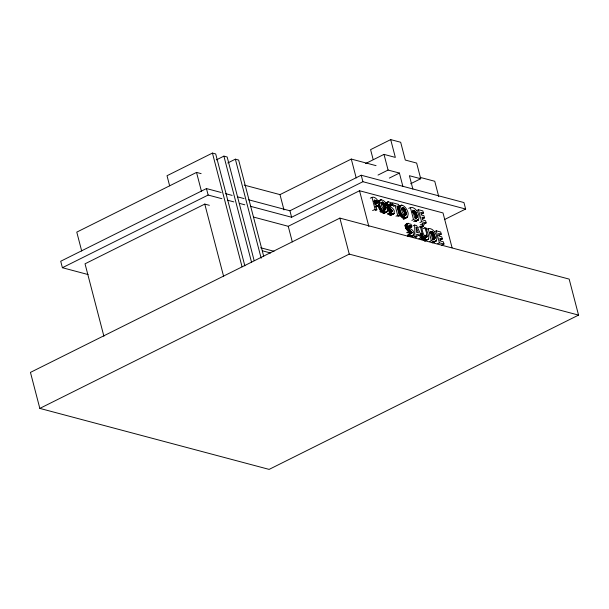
<?xml version="1.0" encoding="UTF-8"?>
<svg xmlns="http://www.w3.org/2000/svg" width="609" height="609" viewBox="0 0 609 609"><rect width="100%" height="100%" fill="white"/><g stroke="black" fill="none" stroke-linecap="round" stroke-linejoin="round"><path stroke-width="0.91" d="M417.157 216.713C417.096 214.01 415.719 210.623 412.681 210.219L414.668 217.832C416.503 219.583 418.68 215.167 415.483 217.55M434.986 237.83C434.925 235.12 433.547 231.74 430.517 231.336L432.497 238.949C434.331 240.692 436.508 236.277 433.311 238.659M418.558 227.385L420.233 226.548L421.961 227.012C422.083 237.297 430.829 243.242 424.831 227.774L423.156 228.611M388.938 210.105C400.303 217.04 377.846 197.895 391.572 202.797L392.226 205.302C388.572 201.48 388.405 207.045 392.135 207.935C397.898 212.549 390.674 218.228 388.938 210.105L387.263 210.942M406.804 232.509L408.479 231.679C419.898 238.659 397.365 219.438 411.113 224.371L411.768 226.868L410.093 227.705M399.809 207.92C401.514 200.551 409.332 210.988 408.053 215C406.31 222.285 398.568 211.894 399.809 207.92L398.134 208.75M385.763 208.773C386.593 206.641 382.635 199.295 381.303 203.596C381.462 205.705 382.132 207.958 383.716 209.443C385.185 211.262 387.225 207.273 384.096 209.61M406.165 214.201C406.987 212.069 403.029 204.723 401.704 209.024C401.864 211.133 402.534 213.386 404.117 214.863C405.579 216.69 407.627 212.701 404.49 215.038M376.91 203.261L376.156 200.894L374.253 199.881L375.228 203.627C376.864 204.594 377.816 202.196 375.235 204.091M392.386 211.483L390.704 212.358L392.371 211.567M380.412 199.919C377.633 203.87 381.523 212.929 386.822 212.001C389.516 207.661 384.576 196.966 378.745 200.749M408.479 231.679C410.215 239.794 417.439 234.115 411.684 229.502C407.969 228.588 408.083 223.039 411.768 226.868M420.4 226.837L422.075 226.008L422.753 223.67L424.252 224.066L423.285 226.327L420.781 227.576M375.167 210.645L376.842 209.808L375.761 205.675C382.368 207.022 376.727 195.527 371.992 197.346L370.318 198.184M420.233 226.548C421.976 230.514 421.413 237.746 426.528 239.596C432.268 240.197 425.318 229.38 426.551 228.23L424.831 227.774M411.844 220.405L413.519 219.567C423.872 223.998 417.728 205.781 410.39 207.562L408.715 208.4M429.672 241.514L431.347 240.677C441.7 245.115 435.557 226.891 428.218 228.672L426.544 229.509M244.848 265.851L215.7 153.948L212.434 153.08L167.018 175.727L169.645 185.814M216.332 159.908L223.899 156.132L227.165 157L254.159 260.644M201.115 173.634L196.524 172.408L76.78 232.12L81.697 251.022M227.796 162.953L235.363 159.177L238.629 160.053L263.712 256.359M221.136 192.474L206.459 188.569L60.717 261.238L62.4 267.716L88.084 274.552M62.4 267.716L208.141 195.047L221.904 198.709M209.367 205.309L204.776 204.091L85.032 263.804L103.903 336.252M244.224 185.098L279.995 194.614L351.286 159.063L376.05 165.656M410.664 183.743L420.72 178.734L416.64 163.067L405.305 160.053L400.676 142.262L390.696 139.606L370.584 149.639L373.134 159.421M365.56 163.577L383.997 154.382L395.332 157.396L390.696 139.606M248.647 199.79L289.922 210.775L361.221 175.225L463.944 202.553L465.634 209.032L444.357 219.636M250.337 206.268L291.612 217.253L362.903 181.703L465.634 209.032M378.022 175.065L388.078 170.048L399.413 173.063L402.884 186.407M253.39 217.025L288.247 226.297L359.538 190.746L443.009 212.944L452.084 247.802M389.357 178.079L399.413 173.063M339.875 218.106L30.45 372.396L39.829 408.395L269.125 469.394L578.55 315.104L569.171 279.105L339.875 218.106L349.254 254.105L578.55 315.104M373.865 201.16L375.54 200.323M374.002 201.252L375.677 200.414M374.132 201.351L375.806 200.521M374.253 201.465L375.928 200.635M374.375 201.587L376.042 200.757M374.482 201.724L376.156 200.894M374.588 201.868L376.255 201.039M374.68 202.028L376.354 201.191M374.771 202.196L376.446 201.358M374.862 202.371L376.529 201.533M374.938 202.561L376.613 201.724M377.511 201.495L381.006 199.729M375.03 202.827L376.705 201.99M379.681 200.551L381.348 199.714M378.159 201.351L379.833 200.513M375.114 203.109L376.788 202.279M377.999 201.678L379.673 200.841M375.182 203.398L376.857 202.569M377.877 202.051L379.552 201.214M375.213 203.596L376.887 202.767M375.235 203.779L376.91 202.942M377.808 202.394L379.476 201.556M375.243 203.946L376.918 203.109M375.19 204.342L376.895 203.391M375.083 204.525L376.811 203.604M380.678 202.934L382.345 202.097M380.884 202.972L382.559 202.142M381.059 203.025L382.734 202.196M381.196 203.086L382.871 202.257M381.371 203.178L383.038 202.34M381.538 203.284L383.213 202.454M381.706 203.414L383.381 202.576M375.228 206.801L378.638 205.096M381.873 203.558L383.541 202.728M375.525 206.832L377.199 206.002M375.844 206.824L378.364 205.56M382.033 203.726L383.708 202.888M376.126 206.771L378.197 205.72M378.151 206.002L379.826 205.164M382.193 203.908L383.868 203.071M382.353 204.114L384.028 203.277M382.543 204.38L384.21 203.543M378.364 206.74L380.031 205.911M385.984 202.949L388.443 201.731M382.726 204.67L384.393 203.84M385.87 203.094L387.545 202.257M385.779 203.254L387.453 202.424M382.871 204.928L384.545 204.099M385.71 203.444L387.377 202.607M385.657 203.65L387.324 202.82M378.6 207.448L380.275 206.618M383.038 205.256L384.705 204.426M385.619 203.886L387.294 203.048M372.609 210.607L375.114 209.351L376.842 209.808M385.611 204.038L387.278 203.2M385.604 204.198L387.278 203.36M383.221 205.667L384.896 204.83M385.619 204.426L387.286 203.589M378.836 208.042L380.511 207.205M385.649 204.7L387.324 203.87M383.419 206.162L385.086 205.332M385.703 205.035L387.377 204.205M379.087 208.605L380.762 207.768M383.601 206.702L385.269 205.865M379.361 209.146L381.036 208.316M386.015 206.131L387.689 205.294M388.519 204.814L390.194 203.985M383.807 207.418L385.474 206.588M388.748 204.89L390.415 204.053M388.984 204.989L390.658 204.152M379.658 209.671L381.333 208.834M389.242 205.111L390.909 204.281M383.906 207.836L385.581 206.999M388.664 205.69L391.176 204.434M379.978 210.174L381.653 209.336M383.974 208.164L385.649 207.326M389.768 205.454L391.442 204.616M384.058 208.651L385.725 207.814M390.042 205.659L391.709 204.822M380.32 210.653L381.995 209.816M390.186 205.781L391.861 204.951M386.768 207.593L388.443 206.756M384.096 209.032L385.763 208.202M390.323 205.903L391.99 205.073M380.556 210.95L382.231 210.12M386.905 207.783L388.58 206.953M384.104 209.336L385.779 208.499M390.552 206.139L392.965 204.974L395.134 205.553L397.685 215.358L399.413 215.814L396.862 206.017L399.047 206.596L398.469 204.396L392.394 202.774L392.965 204.974M379.902 211.582L382.414 210.333M387.05 207.973L388.725 207.136M384.066 209.861L385.733 209.024M387.294 208.27L388.968 207.433M381.097 211.567L382.772 210.729M384.013 210.082L385.687 209.245M383.914 210.333L385.642 209.382M383.746 210.562L385.505 209.625M387.598 208.59L389.273 207.76M380.633 212.335L383.137 211.079M388.002 208.978L389.669 208.141M381.835 212.221L383.51 211.392M393.46 206.39L395.134 205.553M382.216 212.488L383.883 211.658M388.481 209.382L390.148 208.544M382.597 212.708L384.271 211.879M382.985 212.891L384.652 212.054M389.25 209.998L390.925 209.161M383.434 213.043L385.109 212.206M383.7 213.097L385.375 212.267M383.114 213.553L385.619 212.305M387.59 211.308L389.258 210.47M389.593 210.295L391.267 209.458M383.457 213.561L385.969 212.305M383.777 213.515L387.042 211.787M389.06 211.003L391.564 209.755M399.139 206.177L400.813 205.34M389.212 211.171L391.716 209.922M398.75 206.504L401.4 205.157M390.171 210.912L391.846 210.075M400.075 205.979L401.75 205.142M397.373 207.425L400.227 205.941M390.285 211.057L391.96 210.227M398.4 207.098L400.067 206.268M400.387 206.009L402.062 205.18M390.377 211.194L392.051 210.356M390.43 211.277L392.105 210.448M390.476 211.353L392.188 210.615M398.271 207.479L399.946 206.641M390.559 211.544L392.234 210.706M390.597 211.635L392.272 210.798M398.202 207.821L399.877 206.984M390.635 211.742L392.31 210.912M390.681 211.924L392.341 211.018M390.712 212.084L392.371 211.163M398.149 208.263L399.824 207.433M390.719 212.16L392.386 211.331M387.963 213.622L389.631 212.785M387.286 214.178L389.798 212.929M388.291 213.896L389.966 213.059M398.157 209.275L399.831 208.445M388.649 214.14L390.323 213.302M389.075 214.383L390.75 213.553M398.225 209.839L399.892 209.009M401.278 208.4L402.952 207.562M389.395 214.543L391.069 213.706M401.453 208.453L403.128 207.623M401.597 208.514L403.265 207.677M389.691 214.665L391.366 213.835M401.765 208.605L403.44 207.768M401.932 208.712L403.607 207.875M398.347 210.554L400.014 209.717M401.262 209.26L403.775 208.004M390.316 214.87L391.99 214.033M402.267 208.986L403.942 208.149M389.836 215.365L392.348 214.117M402.427 209.153L404.102 208.316M390.179 215.411L394.137 213.477M392.386 214.467L394.061 213.63M398.545 211.43L400.22 210.592M402.595 209.336L404.262 208.499M390.597 215.411L394 213.721M401.917 209.953L404.422 208.704M402.937 209.808L404.612 208.971M398.758 212.168L400.433 211.331M403.12 210.097L404.795 209.26M403.265 210.356L404.939 209.519M399.002 212.876L400.669 212.046M403.432 210.684L405.107 209.846M403.615 211.095L405.289 210.257M399.23 213.462L400.905 212.632M403.813 211.589L405.487 210.76M399.481 214.025L401.156 213.196M396.017 216.195L397.685 215.358M403.995 212.122L405.67 211.293M399.763 214.574L401.43 213.736M404.201 212.846L405.876 212.008M400.06 215.099L401.734 214.261M397.746 216.652L399.413 215.814M404.3 213.264L405.975 212.427M400.379 215.594L402.054 214.764M404.368 213.592L406.043 212.754M404.452 214.071L406.127 213.241M400.722 216.073L402.389 215.243M403.653 214.878L406.165 213.622M400.958 216.378L402.633 215.548M404.498 214.764L406.173 213.926M401.133 216.591L402.808 215.761M404.46 215.281L406.134 214.452M412.301 211.437L413.975 210.6M401.498 216.987L403.173 216.157M404.406 215.51L406.081 214.672M404.307 215.753L406.036 214.802M412.597 211.582L414.272 210.752M412.849 211.742L414.523 210.904M401.864 217.344L403.539 216.507M412.255 212.335L414.767 211.087M402.237 217.649L403.904 216.819M413.328 212.122L415.003 211.285M416.769 210.539L418.436 209.702L422.852 210.881L423.422 213.081L421.748 213.911M413.519 212.313L415.193 211.475M402.61 217.915L404.285 217.078M412.864 212.929L415.376 211.681M402.991 218.136L404.665 217.306M413.884 212.739L415.559 211.902M414.021 212.922L415.696 212.092M403.379 218.311L405.054 217.482M414.12 213.066L415.795 212.237M403.836 218.464L405.51 217.634M414.287 213.325L415.955 212.488M403.257 218.943L405.769 217.695M406.119 217.459L407.786 216.629M403.508 218.981L406.02 217.725M403.858 218.989L406.363 217.733M414.44 213.584L416.107 212.754M404.46 218.837L407.436 217.215M414.607 213.919L416.282 213.081M414.767 214.261L416.434 213.432M414.912 214.627L416.586 213.789M415.064 215.068L416.739 214.239M415.216 215.601L416.891 214.771M415.338 216.096L417.005 215.259M415.407 216.484L417.081 215.655M415.46 216.911L417.135 216.073M415.483 217.238L417.157 216.408M415.452 217.824L417.127 216.994M415.407 218.083L417.074 217.246M415.33 218.304L417.005 217.474M415.247 218.471L416.921 217.634M405.525 224.515L407.992 223.297M405.411 224.66L407.086 223.823M405.32 224.82L408.357 223.282M405.251 225.01L406.926 224.173M405.198 225.223L406.865 224.386M405.16 225.452L406.835 224.622M405.152 225.604L406.82 224.767M405.145 225.764L406.82 224.934M413.717 221.539L416.221 220.291M405.16 225.992L406.835 225.163M39.829 408.395L349.254 254.105M405.191 226.274L406.865 225.437M415.049 221.227L416.716 220.389M415.498 221.25L418.573 219.704M415.84 221.219L418.36 219.956M405.251 226.601L406.919 225.772M416.16 221.128L418.109 220.153M405.343 226.997L407.01 226.167M405.449 227.378L407.124 226.54M422.829 218.73L424.503 217.893L423.933 215.7L421.428 215.038L420.735 212.366L423.422 213.081M408.06 226.388L409.735 225.551M405.556 227.697L407.231 226.868M408.289 226.457L409.956 225.619M405.685 228.01L407.352 227.172M408.525 226.556L410.2 225.718M408.784 226.685L410.458 225.848M405.822 228.314L407.49 227.477M409.042 226.837L410.717 226M405.967 228.603L407.642 227.766M409.309 227.02L410.984 226.183M406.134 228.885L407.809 228.055M408.746 227.644L411.25 226.388M409.728 227.347L411.402 226.518M406.31 229.159L407.984 228.329M409.865 227.477L411.539 226.639M412.932 225.886L414.607 225.056L416.647 225.596L422.494 238.325L420.819 239.162M419.898 222.544L421.565 221.706L426.155 222.932L425.584 220.74L422.715 219.971L422.007 217.23L424.503 217.893M406.447 229.349L408.121 228.52M406.591 229.54L408.266 228.71M406.835 229.837L408.51 228.999M407.139 230.156L408.814 229.327M407.543 230.545L409.21 229.707M408.022 230.948L409.697 230.111M420.248 224.919L422.753 223.67M408.791 231.565L410.466 230.735M424.481 223.762L426.155 222.932M407.132 232.874L408.799 232.037M409.134 231.862L410.809 231.032M409.438 232.158L411.105 231.321M409.591 232.326L411.258 231.489M409.72 232.478L411.387 231.648M409.827 232.623L411.501 231.793M409.918 232.76L411.593 231.93M409.971 232.851L411.684 232.09M410.063 233.019L411.73 232.181M410.101 233.11L411.775 232.273M410.139 233.201L411.813 232.372M410.177 233.308L411.851 232.478M410.23 233.498L411.882 232.592M410.253 233.65L411.912 232.729M410.26 233.734L411.935 232.897M407.505 235.188L409.179 234.358M407.665 235.325L409.339 234.495M407.84 235.462L409.507 234.625M407.352 236.125L409.865 234.876M408.616 235.949L410.291 235.12M408.936 236.109L410.611 235.272M409.233 236.231L410.908 235.401M409.857 236.437L411.532 235.607M410.215 236.52L411.89 235.683M412.072 235.713L413.747 234.876M410.557 236.558L413.678 235.044M410.976 236.566L413.602 235.196M411.242 236.52L413.458 235.378M413.275 237.152L414.95 236.322L416.815 236.817L416.655 234.29L419.38 235.013L420.613 237.83L422.494 238.325M420.362 234.313L422.037 233.483M417.705 235.843L419.38 235.013M415.14 237.647L416.815 236.817M420.598 235.135L422.265 234.298M420.849 235.896L422.524 235.059M421.124 236.596L422.798 235.759M429.908 232.463L431.583 231.626M430.129 232.547L431.804 231.717M421.344 237.084L423.019 236.254M430.434 232.699L432.101 231.862M418.946 238.659L420.613 237.83M424.998 235.675L426.673 234.838M430.677 232.851L432.352 232.021M421.58 237.54L423.255 236.711M430.921 233.034L432.596 232.196M425.105 236.102L426.78 235.272M421.824 237.967L423.499 237.137M431.157 233.232L432.832 232.402M434.598 231.648L436.272 230.819L440.68 231.991L441.251 234.191L438.746 235.447M425.181 236.49L426.856 235.66M431.347 233.422L433.022 232.585M422.083 238.363L423.757 237.525M431.53 233.628L433.205 232.79M425.227 236.84L426.901 236.01M431.712 233.848L433.387 233.019M425.249 237.145L426.924 236.315M422.357 238.72L424.031 237.891M425.249 237.35L426.917 236.52M431.85 234.039L433.524 233.201M425.227 237.533L426.901 236.695M431.956 234.183L433.623 233.346M425.196 237.693L426.863 236.855M422.638 239.055L424.313 238.218M425.143 237.822L426.818 236.992M425.082 237.936L426.749 237.099M432.116 234.435L433.791 233.597M422.098 239.763L424.61 238.515M432.268 234.701L433.935 233.864M423.247 239.611L424.922 238.781M432.436 235.028L434.11 234.191M423.567 239.847L425.242 239.01M432.596 235.378L434.27 234.541M423.902 240.045L425.577 239.215M432.74 235.736L434.415 234.907M424.366 240.266L426.041 239.436M432.892 236.185L434.567 235.348M424.854 240.426L426.528 239.596M424.503 240.943L427.008 239.687M433.052 236.718L434.719 235.881M424.823 240.958L428.454 239.131M425.12 240.936L428.302 239.337M433.166 237.206L434.841 236.376M433.235 237.601L434.91 236.764M433.296 238.02L434.963 237.19M433.311 238.355L434.986 237.518M433.288 238.941L434.955 238.104M433.235 239.192L434.91 238.363M433.083 239.581L434.834 238.583M433.007 239.702L434.674 238.865M432.9 239.824L434.567 238.987M432.382 242.237L434.057 241.4M432.04 242.755L434.552 241.499M432.489 242.778L436.402 240.821M433.151 242.656L436.189 241.065M439.827 240.258L442.332 239.01L441.761 236.81L439.264 236.147L438.564 233.475L441.251 234.191M437.726 243.653L439.401 242.824L443.984 244.042L443.413 241.849L440.551 241.088L439.835 238.34L442.332 239.01M441.472 245.29L443.984 244.042M420.081 177.364L434.757 181.269L438.739 196.57M420.72 178.734L409.393 175.719L412.864 189.056M422.075 226.008L423.285 226.327M225.718 193.692L232.136 195.398M237.639 196.867L244.064 198.572M227.408 200.171L233.826 201.883M239.329 203.345L244.833 204.807M260.629 247.741L274.012 251.296M262.578 250.855L270.609 252.994M436.272 230.819L439.401 242.824M428.218 228.672L431.347 240.677M418.436 209.702L421.565 221.706M410.39 207.562L413.519 219.567M383.997 154.382L388.078 170.048M371.992 197.346L375.114 209.351M361.221 175.225L362.903 181.703M351.286 159.063L356.212 177.965M359.538 190.746L368.856 226.51M289.922 210.775L291.612 217.253M279.995 194.614L283.977 209.915M288.247 226.297L292.305 241.887M235.363 159.177L261.17 258.239M223.899 156.132L251.616 262.525M212.434 153.08L242.062 266.811M206.459 188.569L208.141 195.047M196.524 172.408L201.45 191.31M204.776 204.091L223.655 276.539M414.607 225.056L414.95 236.322M416.16 227.462L416.487 232.311L418.444 232.828L416.16 227.462"/></g></svg>
